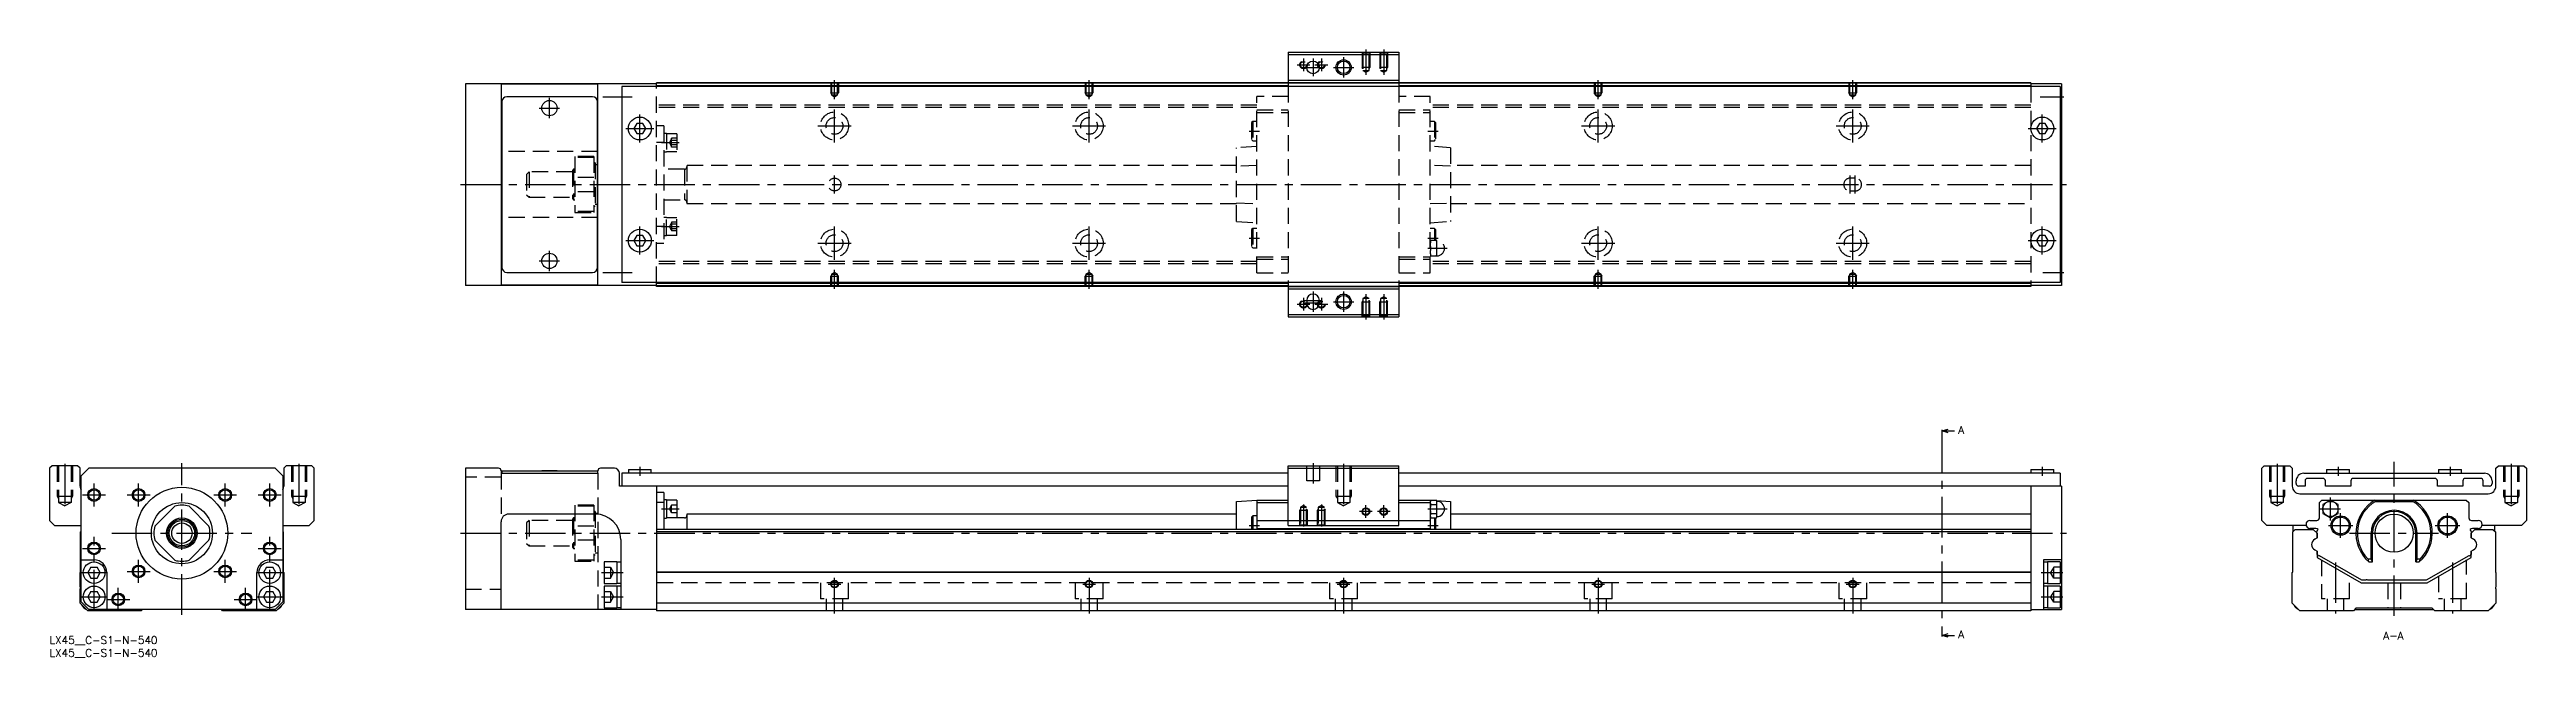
# Model space of a CAD drawing. Extents: x 0 to 973, y -8 to 230.
import ezdxf

# ---------------------------------------------------------------- set-up
doc = ezdxf.new("R2010")
doc.units = 0
doc.header["$LTSCALE"] = 0.5
doc.linetypes.add('CENTER', pattern=[50.8, 31.75, -6.35, 6.35, -6.35])
doc.linetypes.add('DASHED', pattern=[19.05, 12.7, -6.35])
for name, color, linetype in [('MSM_CENTER', 1, 'CENTER'), ('MSM_CONTINUOUS', 7, 'CONTINUOUS'), ('MSM_DASHED', 4, 'DASHED'), ('MSM_NARROW', 5, 'CONTINUOUS'), ('MSM_PART_NUMBER', 7, 'CONTINUOUS')]:
    doc.layers.add(name, color=color, linetype=linetype)
doc.styles.get("Standard").update_dxf_attribs({"font": 'txt.shx', "height": 3, "bigfont": 'bigfont.shx'})

# ---------------------------------------------------------------- blocks, each defined once
blk = doc.blocks.new('*U3')
at = {"layer": 'MSM_PART_NUMBER'}
blk.add_text('LX45__C-S1-N-540', height=3, dxfattribs=at).set_placement((0, -3))
blk = doc.blocks.new('*U4')
at = {"layer": 'MSM_PART_NUMBER'}
blk.add_text('LX45__C-S1-N-540', height=3, dxfattribs=at).set_placement((0, -8))

msp = doc.modelspace()

# ---------------------------------------------------------------- linework, layer by layer
at = {"layer": 'MSM_CENTER'}
for p, q in [((490.15, 224.38), (495.15, 224.38)), ((492.65, 226.88), (492.65, 221.88)), ((496.4, 226.88), (496.4, 219.88)), ((497.15, 224.38), (502.15, 224.38)), ((499.65, 226.88), (499.65, 221.88)), ((508.4, 227.38), (508.4, 219.38)), ((517.15, 230.38), (517.15, 220.47)), ((524.15, 230.38), (524.15, 220.47)), ((308.4, 210.87), (308.4, 218.38)), ((408.4, 210.87), (408.4, 218.38)), ((492.9, 223.38), (499.9, 223.38)), ((504.4, 223.38), (512.4, 223.38)), ((608.4, 210.87), (608.4, 218.38)), ((708.4, 210.87), (708.4, 218.38)), ((192.4, 207.38), (200.4, 207.38)), ((196.4, 203.38), (196.4, 211.38)), ((217.4, 211.88), (228.9, 211.88)), ((231.9, 193.88), (231.9, 204.88)), ((308.4, 193.88), (308.4, 206.88)), ((408.4, 193.88), (408.4, 206.88)), ((608.4, 193.88), (608.4, 206.88)), ((708.4, 193.88), (708.4, 206.88)), ((782.07, 211.88), (791.4, 211.88)), ((782.9, 193.88), (782.9, 204.88)), ((226.4, 199.38), (237.4, 199.38)), ((301.9, 200.38), (314.9, 200.38)), ((401.9, 200.38), (414.9, 200.38)), ((471.25, 198.38), (475.35, 198.38)), ((541.45, 198.38), (545.55, 198.38)), ((601.9, 200.38), (614.9, 200.38)), ((701.9, 200.38), (714.9, 200.38)), ((777.4, 199.38), (788.4, 199.38)), ((240.4, 193.83), (247.4, 193.83)), ((161.4, 177.38), (792.4, 177.38)), ((308.4, 173.88), (308.4, 180.88)), ((707.4, 173.88), (707.4, 180.88)), ((709.4, 173.88), (709.4, 180.88)), ((231.9, 149.88), (231.9, 160.88)), ((240.4, 160.92), (247.4, 160.92)), ((308.4, 147.88), (308.4, 160.88)), ((408.4, 147.88), (408.4, 160.88)), ((471.25, 156.38), (475.35, 156.38)), ((541.45, 156.38), (545.55, 156.38)), ((608.4, 147.88), (608.4, 160.88)), ((708.4, 147.88), (708.4, 160.88)), ((782.9, 149.88), (782.9, 160.88)), ((192.4, 147.38), (200.4, 147.38)), ((196.4, 143.38), (196.4, 151.38)), ((226.4, 155.38), (237.4, 155.38)), ((301.9, 154.38), (314.9, 154.38)), ((401.9, 154.38), (414.9, 154.38)), ((541.45, 152.38), (549.05, 152.38)), ((601.9, 154.38), (614.9, 154.38)), ((701.9, 154.38), (714.9, 154.38)), ((777.4, 155.38), (788.4, 155.38)), ((217.4, 142.88), (228.9, 142.88)), ((308.4, 136.38), (308.4, 143.89)), ((408.4, 136.38), (408.4, 143.89)), ((608.4, 136.38), (608.4, 143.89)), ((708.4, 136.38), (708.4, 143.89)), ((783.07, 142.88), (791.4, 142.88)), ((490.15, 130.38), (495.15, 130.38)), ((492.65, 132.88), (492.65, 127.88)), ((492.9, 131.88), (499.9, 131.88)), ((492.9, 130.88), (499.9, 130.88)), ((496.4, 135.38), (496.4, 127.38)), ((497.15, 130.38), (502.15, 130.38)), ((499.65, 132.88), (499.65, 127.88)), ((504.4, 131.38), (512.4, 131.38)), ((508.4, 135.38), (508.4, 127.38)), ((517.15, 134.29), (517.15, 124.38)), ((524.15, 134.29), (524.15, 124.38)), ((743.44, 80.12), (743.44, 0.88)), ((921.1, 8), (921.1, 68.5)), ((6, 67.76), (6, 50.18)), ((17.5, 51), (17.5, 60)), ((35, 51), (35, 60)), ((52, 8.5), (52, 68)), ((69, 51), (69, 60)), ((86.5, 51), (86.5, 60)), ((98, 67.76), (98, 50.18)), ((196.4, 65.11), (196.4, 65)), ((231.9, 66.5), (231.9, 63)), ((496.4, 68), (496.4, 60)), ((508.4, 67.76), (508.4, 50.18)), ((782.9, 66.5), (782.9, 63)), ((875.1, 67.76), (875.1, 50.18)), ((899.1, 66.5), (899.1, 63)), ((943.1, 66.5), (943.1, 63)), ((967.1, 67.76), (967.1, 50.18)), ((13, 55.5), (22, 55.5)), ((30.5, 55.5), (39.5, 55.5)), ((64.5, 55.5), (73.5, 55.5)), ((82, 55.5), (91, 55.5)), ((240.4, 50), (247.4, 50)), ((492.65, 51.81), (492.65, 43.1)), ((499.65, 51.81), (499.65, 43.1)), ((519.65, 49), (514.65, 49)), ((517.15, 46.5), (517.15, 51.5)), ((526.65, 49), (521.65, 49)), ((524.15, 46.5), (524.15, 51.5)), ((541.45, 50), (549.05, 50)), ((892.1, 50), (900.1, 50)), ((896.1, 45.54), (896.1, 54.46)), ((17.5, 10.25), (17.5, 39)), ((24.5, 40.5), (79.5, 40.5)), ((86.5, 10.25), (86.5, 39)), ((161.4, 40.5), (792.4, 40.5)), ((471.25, 43.5), (475.35, 43.5)), ((541.45, 43.5), (545.55, 43.5)), ((895.3, 43.5), (904.9, 43.5)), ((900.1, 38.7), (900.1, 48.3)), ((903.6, 40.5), (938.6, 40.5)), ((937.3, 43.5), (946.9, 43.5)), ((942.1, 38.7), (942.1, 48.3)), ((13, 34.5), (22, 34.5)), ((35, 21), (35, 30)), ((69, 21), (69, 30)), ((82, 34.5), (91, 34.5)), ((12.25, 25), (22.75, 25)), ((30.5, 25.5), (39.5, 25.5)), ((64.5, 25.5), (73.5, 25.5)), ((81.25, 25), (91.75, 25)), ((216.9, 25), (225.4, 25)), ((305.9, 20.5), (310.9, 20.5)), ((308.4, 9), (308.4, 23)), ((405.9, 20.5), (410.9, 20.5)), ((408.4, 23), (408.4, 9)), ((505.9, 20.5), (510.9, 20.5)), ((508.4, 23), (508.4, 9)), ((605.9, 20.5), (610.9, 20.5)), ((608.4, 23), (608.4, 9)), ((705.9, 20.5), (710.9, 20.5)), ((708.4, 23), (708.4, 9)), ((782.4, 25), (790.9, 25)), ((898.1, 28.97), (898.1, 9)), ((944.1, 28.97), (944.1, 9)), ((12.25, 15.5), (22.75, 15.5)), ((22.5, 14.5), (31.5, 14.5)), ((27, 10), (27, 19)), ((72.5, 14.5), (81.5, 14.5)), ((77, 10), (77, 19)), ((81.25, 15.5), (91.75, 15.5)), ((216.9, 15.5), (225.4, 15.5)), ((782.4, 15.5), (790.9, 15.5))]:
    msp.add_line(p, q, dxfattribs=at)
at = {"layer": 'MSM_CONTINUOUS'}
for p, q in [((486.65, 229.38), (486.65, 215.88)), ((486.65, 229.38), (530.15, 229.38)), ((486.65, 228.38), (530.15, 228.38)), ((530.15, 229.38), (530.15, 215.88)), ((163.4, 216.98), (163.4, 137.78)), ((238.4, 216.98), (163.4, 216.98)), ((177.4, 216.8), (177.4, 137.95)), ((215.4, 216.8), (177.4, 216.8)), ((215.4, 137.95), (215.4, 216.8)), ((224.9, 215.88), (224.9, 138.88)), ((789.9, 215.88), (224.9, 215.88)), ((238.4, 215.88), (238.4, 217.38)), ((778.4, 217.38), (238.4, 217.38)), ((486.65, 217.18), (238.4, 217.18)), ((486.65, 216.18), (238.4, 216.18)), ((486.65, 218.38), (530.15, 218.38)), ((486.65, 217.38), (530.15, 217.38)), ((778.4, 217.18), (530.15, 217.18)), ((778.4, 216.18), (530.15, 216.18)), ((778.4, 217.38), (778.4, 215.88)), ((790.4, 216.98), (778.4, 216.98)), ((789.9, 215.88), (789.9, 138.88)), ((790.4, 216.98), (790.4, 137.78)), ((177.7, 207.48), (177.4, 207.48)), ((177.7, 209.88), (177.7, 144.88)), ((213.3, 211.88), (179.7, 211.88)), ((215.3, 144.88), (215.3, 209.88)), ((177.7, 202.98), (177.4, 202.98)), ((230.74, 201.38), (229.59, 199.38)), ((229.59, 199.38), (230.74, 197.38)), ((233.05, 201.38), (230.74, 201.38)), ((230.74, 197.38), (233.05, 197.38)), ((234.2, 199.38), (233.05, 201.38)), ((233.05, 197.38), (234.2, 199.38)), ((781.74, 201.38), (780.59, 199.38)), ((780.59, 199.38), (781.74, 197.38)), ((784.05, 201.38), (781.74, 201.38)), ((781.74, 197.38), (784.05, 197.38)), ((785.2, 199.38), (784.05, 201.38)), ((784.05, 197.38), (785.2, 199.38)), ((177.7, 190.38), (177.4, 190.38)), ((215.4, 190.38), (215.3, 190.38)), ((215.4, 185.13), (215.3, 185.13)), ((215.3, 169.63), (215.4, 169.63)), ((177.7, 164.38), (177.4, 164.38)), ((215.4, 164.38), (215.3, 164.38)), ((230.74, 157.38), (229.59, 155.38)), ((233.05, 157.38), (230.74, 157.38)), ((234.2, 155.38), (233.05, 157.38)), ((781.74, 157.38), (780.59, 155.38)), ((784.05, 157.38), (781.74, 157.38)), ((785.2, 155.38), (784.05, 157.38)), ((177.7, 151.78), (177.4, 151.78)), ((177.4, 147.28), (177.7, 147.28)), ((215.4, 151.78), (215.3, 151.78)), ((229.59, 155.38), (230.74, 153.38)), ((230.74, 153.38), (233.05, 153.38)), ((233.05, 153.38), (234.2, 155.38)), ((780.59, 155.38), (781.74, 153.38)), ((781.74, 153.38), (784.05, 153.38)), ((784.05, 153.38), (785.2, 155.38)), ((238.4, 137.78), (163.4, 137.78)), ((177.4, 137.95), (215.4, 137.95)), ((179.7, 142.88), (213.3, 142.88)), ((789.9, 138.88), (224.9, 138.88)), ((238.4, 137.38), (238.4, 138.88)), ((486.65, 138.58), (238.4, 138.58)), ((486.65, 137.58), (238.4, 137.58)), ((778.4, 137.38), (238.4, 137.38)), ((486.65, 138.88), (486.65, 125.38)), ((486.65, 137.38), (530.15, 137.38)), ((486.65, 136.38), (530.15, 136.38)), ((530.15, 138.88), (530.15, 125.38)), ((778.4, 138.58), (530.15, 138.58)), ((778.4, 137.58), (530.15, 137.58)), ((778.4, 138.88), (778.4, 137.38)), ((790.4, 137.78), (778.4, 137.78)), ((493.9, 131.88), (493.9, 130.88)), ((498.9, 130.88), (498.9, 131.88)), ((486.65, 126.38), (530.15, 126.38)), ((486.65, 125.38), (530.15, 125.38)), ((743.44, 80.62), (745.94, 81.29)), ((743.44, 81.12), (743.44, 80.12)), ((743.44, 80.62), (748.44, 80.62)), ((745.94, 79.95), (743.44, 80.62)), ((1, 67), (0, 66)), ((0, 66), (0, 45.5)), ((11, 67), (1, 67)), ((12, 66), (11, 67)), ((12, 59), (12, 66)), ((15.4, 66), (12.4, 63)), ((12.4, 13.5), (12.4, 63)), ((88.6, 66), (15.4, 66)), ((91.6, 63), (88.6, 66)), ((91.6, 63), (91.6, 13.5)), ((93, 67), (92, 66)), ((92, 66), (92, 59)), ((103, 67), (93, 67)), ((104, 66), (103, 67)), ((104, 45.5), (104, 66)), ((163.4, 66), (163.4, 10.5)), ((176.4, 66), (163.4, 66)), ((177.4, 65), (177.4, 64)), ((177.4, 64), (215.4, 64)), ((177.7, 65), (215.3, 65)), ((177.7, 65), (177.7, 64)), ((193.4, 65.1), (199.4, 65.1)), ((193.4, 65.1), (193.4, 65)), ((199.4, 65), (199.4, 65.1)), ((215.3, 65), (215.3, 64)), ((215.4, 64), (215.4, 65)), ((221.9, 66), (216.4, 66)), ((223.9, 59), (223.9, 64)), ((486.65, 59), (223.9, 59)), ((224.9, 64), (224.9, 59)), ((486.65, 64), (224.9, 64)), ((227.4, 65.5), (227.4, 64)), ((227.4, 65.5), (236.4, 65.5)), ((236.4, 64), (236.4, 65.5)), ((238.4, 59), (238.4, 10)), ((486.65, 67), (530.15, 67)), ((486.65, 43.5), (486.65, 67)), ((486.65, 66), (530.15, 66)), ((530.15, 43.5), (530.15, 67)), ((789.9, 64), (530.15, 64)), ((790.4, 59), (530.15, 59)), ((778.4, 65.5), (778.4, 64)), ((778.4, 65.5), (787.4, 65.5)), ((778.4, 59), (778.4, 10)), ((787.4, 64), (787.4, 65.5)), ((789.9, 64), (789.9, 59)), ((790.4, 59), (790.4, 10.5)), ((869.1, 66), (870.1, 67)), ((869.1, 45.5), (869.1, 66)), ((870.1, 67), (880.1, 67)), ((880.1, 67), (881.1, 66)), ((881.1, 66), (881.1, 59)), ((882.6, 60), (882.6, 61)), ((886.1, 59), (883.6, 59)), ((885.6, 64), (956.6, 64)), ((886.1, 61), (886.1, 59)), ((893.1, 62), (887.1, 62)), ((894.1, 59), (894.1, 61)), ((904.1, 59), (894.1, 59)), ((894.6, 65.5), (903.6, 65.5)), ((894.6, 65.5), (894.6, 64)), ((903.6, 64), (903.6, 65.5)), ((904.1, 61), (904.1, 59)), ((937.1, 62), (905.1, 62)), ((938.1, 59), (938.1, 61)), ((948.1, 59), (938.1, 59)), ((938.6, 65.5), (947.6, 65.5)), ((938.6, 65.5), (938.6, 64)), ((947.6, 64), (947.6, 65.5)), ((948.1, 61), (948.1, 59)), ((955.1, 62), (949.1, 62)), ((956.1, 59), (956.1, 61)), ((958.6, 59), (956.1, 59)), ((959.6, 61), (959.6, 60)), ((961.1, 66), (962.1, 67)), ((961.1, 59), (961.1, 66)), ((962.1, 67), (972.1, 67)), ((972.1, 67), (973.1, 66)), ((973.1, 66), (973.1, 45.5)), ((41.36, 43.3), (49.2, 51.14)), ((54.8, 51.14), (62.64, 43.3)), ((241.4, 56.5), (238.4, 56.5)), ((241.4, 52.5), (238.4, 52.5)), ((241.4, 56.5), (241.4, 42)), ((242.4, 53.65), (241.4, 53.65)), ((242.4, 53.65), (242.4, 46.35)), ((246.4, 53.5), (242.4, 53.5)), ((246.4, 53.5), (246.4, 46.5)), ((466.35, 53), (474.35, 53.5)), ((466.35, 42), (466.35, 53)), ((474.35, 53.5), (486.65, 53.5)), ((474.35, 53.5), (474.35, 42)), ((474.35, 52.5), (486.65, 52.5)), ((530.15, 53.5), (542.45, 53.5)), ((530.15, 52.5), (542.45, 52.5)), ((542.45, 53.5), (543.02, 53.46)), ((542.45, 53.5), (542.45, 42)), ((542.57, 53.46), (542.45, 53)), ((542.45, 52.41), (542.45, 52.6)), ((542.57, 53.46), (544.92, 53.46)), ((542.57, 51.73), (544.92, 51.73)), ((545.05, 53), (544.92, 53.46)), ((544.95, 53.34), (550.45, 53)), ((545.05, 47), (545.05, 53)), ((550.45, 53), (550.45, 42)), ((884.1, 56), (958.1, 56)), ((891.75, 52.5), (892.75, 53.5)), ((891.75, 46.5), (891.75, 52.5)), ((892.75, 53.5), (949.45, 53.5)), ((896.1, 53.46), (893.1, 51.73)), ((893.1, 51.73), (893.1, 48.27)), ((899.1, 51.73), (896.1, 53.46)), ((899.1, 48.27), (899.1, 51.73)), ((913.62, 53.5), (913.87, 53)), ((913.87, 53), (928.33, 53)), ((928.33, 53), (928.59, 53.5)), ((949.45, 53.5), (950.45, 52.5)), ((950.45, 52.5), (950.45, 46.5)), ((0, 45.5), (2, 43.5)), ((2, 43.5), (12.4, 43.5)), ((12.2, 41), (12.4, 41.2)), ((12.2, 25.2), (12.2, 41)), ((91.6, 43.5), (102, 43.5)), ((91.6, 41.2), (91.8, 41)), ((91.8, 41), (91.8, 25.2)), ((102, 43.5), (104, 45.5)), ((177.4, 10.5), (177.4, 45)), ((214.4, 48), (180.4, 48)), ((778.4, 42), (238.4, 42)), ((778.4, 41), (238.4, 41)), ((241.4, 46.35), (242.4, 46.35)), ((249.4, 46.5), (242.4, 46.5)), ((250.4, 48), (250.4, 42)), ((466.35, 48), (250.4, 48)), ((472.75, 47.3), (472.25, 46.8)), ((472.25, 46.8), (472.25, 42)), ((474.35, 47.3), (472.75, 47.3)), ((472.75, 47.3), (472.75, 42)), ((474.35, 45.5), (542.45, 45.5)), ((474.35, 42.4), (542.45, 42.4)), ((486.65, 43.5), (530.15, 43.5)), ((542.45, 47), (542.57, 46.54)), ((542.57, 48.27), (544.92, 48.27)), ((542.57, 46.54), (544.92, 46.54)), ((544.05, 46.54), (544.05, 42)), ((544.55, 46.54), (544.55, 42)), ((544.92, 46.54), (545.05, 47)), ((778.4, 48), (550.45, 48)), ((871.1, 43.5), (869.1, 45.5)), ((886.57, 43.5), (871.1, 43.5)), ((881.3, 41), (882.3, 42)), ((881.3, 25.2), (881.3, 41)), ((881.5, 41.2), (881.5, 43.5)), ((882.3, 42), (889.35, 42)), ((888.05, 45.5), (890.75, 45.5)), ((890.35, 42.4), (888.05, 42.4)), ((889.35, 42), (890.85, 40.5)), ((890.8, 40.55), (890.8, 41.2)), ((890.85, 40.5), (890.85, 38.61)), ((893.1, 48.27), (896.1, 46.54)), ((896.1, 46.54), (899.1, 48.27)), ((912.1, 30.44), (912.1, 40.5)), ((912.6, 29.22), (912.6, 40.5)), ((929.6, 29.22), (929.6, 40.5)), ((930.1, 30.44), (930.1, 40.5)), ((951.35, 40.5), (952.85, 42)), ((951.4, 40.55), (951.35, 40.5)), ((951.35, 40.5), (951.35, 38.61)), ((951.35, 38.61), (951.35, 40.5)), ((951.4, 41.2), (951.4, 40.55)), ((951.45, 45.5), (954.15, 45.5)), ((954.15, 42.4), (951.85, 42.4)), ((952.85, 42), (959.9, 42)), ((971.1, 43.5), (955.64, 43.5)), ((959.9, 42), (960.9, 41)), ((960.7, 41.2), (960.7, 43.5)), ((960.9, 41), (960.9, 25.2)), ((973.1, 45.5), (971.1, 43.5)), ((12.4, 30), (17.5, 30)), ((49.2, 29.86), (41.36, 37.7)), ((62.64, 37.7), (54.8, 29.86)), ((86.5, 30), (91.6, 30)), ((222.9, 29.25), (217.9, 29.25)), ((217.9, 29.25), (217.9, 20.75)), ((222.9, 29.25), (222.9, 20.75)), ((224.4, 38), (224.4, 10.5)), ((783.4, 30), (783.4, 10.5)), ((790.4, 30), (783.4, 30)), ((789.9, 29.25), (784.9, 29.25)), ((784.9, 29.25), (784.9, 20.75)), ((789.9, 29.25), (789.9, 20.75)), ((890.85, 38.61), (889.96, 38.1)), ((889.96, 33.9), (890.85, 33.39)), ((890.85, 33.39), (890.85, 31)), ((890.85, 31), (908.17, 21)), ((891.8, 31.61), (891.6, 31.61)), ((908.44, 22), (891.8, 31.61)), ((910.74, 30.44), (912.1, 30.44)), ((911.22, 29.22), (912.6, 29.22)), ((912.6, 29.22), (912.1, 30.44)), ((930.1, 30.44), (929.6, 29.22)), ((929.6, 29.22), (930.99, 29.22)), ((930.1, 30.44), (931.46, 30.44)), ((950.4, 31.61), (933.76, 22)), ((934.03, 21), (951.35, 31)), ((950.6, 31.61), (950.4, 31.61)), ((952.25, 38.1), (951.35, 38.61)), ((951.35, 33.39), (952.25, 33.9)), ((951.35, 33.39), (951.35, 32.13)), ((951.35, 31), (951.35, 33.39)), ((12, 25), (12.2, 25.2)), ((12, 19.4), (12, 25)), ((16.27, 27.12), (15.05, 25)), ((15.05, 25), (16.27, 22.87)), ((16.27, 27.12), (18.73, 27.12)), ((16.27, 22.87), (18.73, 22.87)), ((19.95, 25), (18.73, 27.12)), ((18.73, 22.87), (19.95, 25)), ((22.5, 25), (22.5, 10.5)), ((81.5, 10.5), (81.5, 25)), ((85.27, 27.12), (84.05, 25)), ((84.05, 25), (85.27, 22.87)), ((85.27, 27.12), (87.73, 27.12)), ((85.27, 22.87), (87.73, 22.87)), ((88.95, 25), (87.73, 27.12)), ((87.73, 22.87), (88.95, 25)), ((91.8, 25.2), (92, 25)), ((92, 25), (92, 13)), ((217.9, 20.75), (222.9, 20.75)), ((222.9, 19.75), (217.9, 19.75)), ((217.9, 19.75), (217.9, 11.25)), ((224.4, 29.15), (222.9, 29.15)), ((222.9, 20.85), (224.4, 20.85)), ((222.9, 19.75), (222.9, 11.25)), ((224.4, 19.65), (222.9, 19.65)), ((778.4, 25.2), (238.4, 25.2)), ((778.4, 25), (238.4, 25)), ((784.9, 29.15), (783.4, 29.15)), ((783.4, 20.85), (784.9, 20.85)), ((784.9, 19.65), (783.4, 19.65)), ((784.9, 20.75), (789.9, 20.75)), ((789.9, 19.75), (784.9, 19.75)), ((784.9, 19.75), (784.9, 11.25)), ((789.9, 19.75), (789.9, 11.25)), ((881.1, 25), (881.3, 25.2)), ((881.1, 13), (881.1, 25)), ((908.17, 21), (934.03, 21)), ((909.95, 22), (908.44, 22)), ((933.76, 22), (910.75, 22)), ((960.9, 25.2), (961.1, 25)), ((961.1, 25), (961.1, 19.4)), ((12, 13), (12, 18.6)), ((15, 10), (12, 13)), ((15.4, 10.5), (12.4, 13.5)), ((36, 10), (15, 10)), ((16.27, 17.62), (15.05, 15.5)), ((15.05, 15.5), (16.27, 13.37)), ((88.6, 10.5), (15.4, 10.5)), ((16.27, 17.62), (18.73, 17.62)), ((16.27, 13.37), (18.73, 13.37)), ((19.95, 15.5), (18.73, 17.62)), ((18.73, 13.37), (19.95, 15.5)), ((36.5, 10.5), (36, 10)), ((68, 10), (67.5, 10.5)), ((89, 10), (68, 10)), ((85.27, 17.62), (84.05, 15.5)), ((84.05, 15.5), (85.27, 13.37)), ((85.27, 17.62), (87.73, 17.62)), ((85.27, 13.37), (87.73, 13.37)), ((88.95, 15.5), (87.73, 17.62)), ((87.73, 13.37), (88.95, 15.5)), ((91.6, 13.5), (88.6, 10.5)), ((92, 13), (89, 10)), ((238.4, 10.5), (163.4, 10.5)), ((217.9, 11.25), (222.9, 11.25)), ((222.9, 11.35), (224.4, 11.35)), ((778.4, 13), (238.4, 13)), ((778.4, 10), (238.4, 10)), ((778.4, 10.5), (790.4, 10.5)), ((783.4, 11.35), (784.9, 11.35)), ((784.9, 11.25), (789.9, 11.25)), ((884.1, 10), (881.1, 13)), ((905.1, 10), (884.1, 10)), ((906.1, 11), (905.1, 10)), ((905.6, 10.5), (936.6, 10.5)), ((936.1, 11), (906.1, 11)), ((937.1, 10), (936.1, 11)), ((958.1, 10), (937.1, 10)), ((961.1, 13), (958.1, 10)), ((961.1, 18.6), (961.1, 13)), ((743.44, 0.38), (745.94, 1.05)), ((743.44, 0.88), (743.44, -0.12)), ((743.44, 0.38), (748.44, 0.38)), ((745.94, -0.29), (743.44, 0.38))]:
    msp.add_line(p, q, dxfattribs=at)
for centre, radius in [((496.4, 223.38), 2.5), ((508.4, 223.38), 2.46), ((196.4, 207.38), 3), ((231.9, 199.38), 4.5), ((782.9, 199.38), 4.5), ((231.9, 155.38), 4.5), ((782.9, 155.38), 4.5), ((196.4, 147.38), 3), ((508.4, 131.38), 2.46), ((52, 40.5), 18), ((17.5, 55.5), 2.07), ((35, 55.5), 2.07), ((52, 40.5), 12), ((69, 55.5), 2.07), ((86.5, 55.5), 2.07), ((517.15, 49), 1.23), ((524.15, 49), 1.23), ((896.1, 50), 3), ((52, 40.5), 6), ((52, 40.5), 5.5), ((52, 40.5), 5), ((52, 40.5), 4), ((900.1, 43.5), 3.8), ((900.1, 43.5), 3.3), ((921.1, 40.5), 7.5), ((942.1, 43.5), 3.8), ((942.1, 43.5), 3.3), ((17.5, 25), 4.25), ((17.5, 34.5), 2.07), ((86.5, 25), 4.25), ((86.5, 34.5), 2.07), ((17.5, 15.5), 4.25), ((35, 25.5), 2.07), ((69, 25.5), 2.07), ((86.5, 15.5), 4.25), ((308.4, 20.5), 1.23), ((408.4, 20.5), 1.23), ((508.4, 20.5), 1.23), ((608.4, 20.5), 1.23), ((708.4, 20.5), 1.23), ((27, 14.5), 2.07), ((77, 14.5), 2.07)]:
    msp.add_circle(centre, radius, dxfattribs=at)
for centre, radius, start, end in [((179.7, 209.88), 2, 90, 180), ((213.3, 209.88), 2, 0, 90), ((179.7, 144.88), 2, 180, 270), ((213.3, 144.88), 2, 270, 0), ((496.4, 131.88), 2.5, 0, 180), ((496.4, 130.88), 2.5, 180, 0), ((15, 59), 3, 180, 209.92525), ((89, 59), 3, 330.07238, 0), ((176.4, 65), 1, 0, 90), ((216.4, 65), 1, 90.31382, 180), ((221.87, 63.97), 2.03, 0.84425, 89.15575), ((884.1, 59), 3, 180, 270), ((885.6, 61), 3, 90, 180), ((883.6, 60), 1, 180, 270), ((887.1, 61), 1, 90, 180), ((893.1, 61), 1, 0, 90), ((905.1, 61), 1, 90, 180), ((937.1, 61), 1, 0, 90), ((949.1, 61), 1, 90, 180), ((955.1, 61), 1, 0, 90), ((956.6, 61), 3, 0, 90), ((958.1, 59), 3, 270, 0), ((958.6, 60), 1, 270, 0), ((52, 40.5), 11, 75.27264, 104.72736), ((545.75, 52.57), 3.31, 164.22771, 179.4294), ((545.75, 52.63), 3.31, 180.57378, 195.76911), ((555.33, 49.95), 12.89, 172.03062, 179.75617), ((555.9, 50.1), 13.46, 180.40698, 187.80623), ((541.74, 52.56), 3.31, 0.57378, 15.76911), ((541.74, 52.63), 3.31, 344.22771, 359.4294), ((532.06, 49.94), 12.98, 0.27192, 7.94129), ((531.59, 50.1), 13.46, 352.19377, 359.59302), ((545.05, 50), 3, 270, 90), ((921.1, 40.5), 15, 119.92643, 228.76392), ((921.1, 40.5), 14.44, 120.05097, 224.15139), ((921.1, 40.5), 9, 0, 180), ((921.1, 40.5), 8.5, 0, 180), ((921.1, 40.5), 14.44, 315.84861, 59.94903), ((921.1, 40.5), 15, 311.23608, 60.07357), ((52, 40.5), 11, 165.27264, 194.72736), ((52, 40.5), 11, 345.27264, 14.72736), ((180.4, 45), 3, 90, 180), ((214.4, 38), 10, 0, 90), ((249.4, 47.5), 1, 270, 0), ((545.75, 47.37), 3.31, 164.22771, 179.4294), ((545.75, 47.44), 3.31, 180.57378, 195.76911), ((541.74, 47.37), 3.31, 0.57378, 15.76911), ((541.74, 47.43), 3.31, 344.22771, 359.4294), ((888.05, 43.95), 1.55, 90, 270), ((890.35, 41.4), 1, 30.09191, 90), ((890.75, 46.5), 1, 270, 0), ((891.6, 41.2), 0.8, 118.74892, 180), ((951.45, 46.5), 1, 180, 270), ((951.85, 41.4), 1, 90, 149.90809), ((950.6, 41.2), 0.8, 0, 61.25108), ((954.15, 43.95), 1.55, 270, 90), ((17.5, 25), 5, 0, 90), ((52, 40.5), 11, 255.27264, 284.72736), ((86.5, 25), 5, 90, 180), ((891.26, 35.85), 2.6, 120.00003, 176.58933), ((891.26, 36.15), 2.6, 183.41067, 239.99996), ((891.6, 32.41), 0.8, 200.36413, 270), ((923.33, 34.62), 13.26, 198.36858, 204.03004), ((918.81, 34.65), 13.33, 335.98509, 341.61629), ((950.6, 32.41), 0.8, 270, 339.62763), ((950.95, 35.85), 2.6, 3.41067, 59.99996), ((950.95, 36.15), 2.6, 300.00004, 356.58933), ((910.35, 21.7), 0.5, 36.8699, 143.1301), ((11.7, 19), 0.5, 306.8699, 53.1301), ((15.4, 13.5), 3, 201.81505, 248.18495), ((88.6, 13.5), 3, 291.81368, 338.18632), ((884.5, 13.5), 3, 201.81368, 248.18632), ((957.7, 13.5), 3, 291.81505, 338.18495), ((961.4, 19), 0.5, 126.8699, 233.1301)]:
    msp.add_arc(centre, radius, start, end, dxfattribs=at)
at = {"layer": 'MSM_DASHED'}
for p, q in [((515.65, 229.38), (515.92, 229.1)), ((515.65, 229.38), (515.65, 223.38)), ((515.92, 229.1), (515.92, 222.18)), ((515.92, 229.1), (518.38, 229.1)), ((518.38, 229.1), (518.65, 229.38)), ((518.38, 222.18), (518.38, 229.1)), ((518.65, 229.38), (518.65, 223.38)), ((522.65, 229.38), (522.92, 229.1)), ((522.65, 229.38), (522.65, 223.38)), ((522.92, 229.1), (522.92, 222.18)), ((522.92, 229.1), (525.38, 229.1)), ((525.38, 229.1), (525.65, 229.38)), ((525.38, 222.18), (525.38, 229.1)), ((525.65, 229.38), (525.65, 223.38)), ((177.4, 216.8), (177.4, 216.98)), ((238.4, 138.88), (238.4, 215.88)), ((306.9, 217.38), (306.9, 213.38)), ((307.17, 217.38), (307.17, 212.58)), ((309.63, 212.58), (309.63, 217.38)), ((309.9, 217.38), (309.9, 213.38)), ((406.9, 217.38), (406.9, 213.38)), ((407.17, 217.38), (407.17, 212.58)), ((409.63, 212.58), (409.63, 217.38)), ((409.9, 217.38), (409.9, 213.38)), ((530.15, 217.38), (486.65, 217.38)), ((486.65, 215.88), (486.65, 138.88)), ((518.65, 223.38), (515.65, 223.38)), ((515.92, 222.91), (515.65, 223.38)), ((515.92, 222.18), (517.15, 221.47)), ((515.92, 222.18), (518.38, 222.18)), ((517.15, 221.47), (518.38, 222.18)), ((518.38, 222.91), (518.65, 223.38)), ((525.65, 223.38), (522.65, 223.38)), ((522.92, 222.91), (522.65, 223.38)), ((522.92, 222.18), (524.15, 221.47)), ((522.92, 222.18), (525.38, 222.18)), ((524.15, 221.47), (525.38, 222.18)), ((525.38, 222.91), (525.65, 223.38)), ((530.15, 215.88), (530.15, 138.88)), ((606.9, 217.38), (606.9, 213.38)), ((607.17, 217.38), (607.17, 212.58)), ((609.63, 212.58), (609.63, 217.38)), ((609.9, 217.38), (609.9, 213.38)), ((706.9, 217.38), (706.9, 213.38)), ((707.17, 217.38), (707.17, 212.58)), ((709.63, 212.58), (709.63, 217.38)), ((709.9, 217.38), (709.9, 213.38)), ((778.4, 215.88), (778.4, 138.88)), ((474.35, 208.52), (238.4, 208.52)), ((474.35, 207.63), (238.4, 207.63)), ((306.9, 213.38), (309.9, 213.38)), ((307.17, 212.91), (306.9, 213.38)), ((307.17, 212.58), (308.4, 211.87)), ((307.17, 212.58), (309.63, 212.58)), ((308.4, 211.87), (309.63, 212.58)), ((309.63, 212.91), (309.9, 213.38)), ((406.9, 213.38), (409.9, 213.38)), ((407.17, 212.91), (406.9, 213.38)), ((407.17, 212.58), (409.63, 212.58)), ((407.17, 212.58), (408.4, 211.87)), ((408.4, 211.87), (409.63, 212.58)), ((409.63, 212.91), (409.9, 213.38)), ((486.65, 211.98), (474.35, 211.98)), ((474.35, 142.78), (474.35, 211.98)), ((474.35, 206.73), (486.65, 206.73)), ((474.35, 205.73), (486.65, 205.73)), ((542.45, 211.98), (530.15, 211.98)), ((530.15, 206.73), (542.45, 206.73)), ((530.15, 205.73), (542.45, 205.73)), ((542.45, 142.78), (542.45, 211.98)), ((778.4, 208.52), (542.45, 208.52)), ((778.4, 207.63), (542.45, 207.63)), ((606.9, 213.38), (609.9, 213.38)), ((607.17, 212.91), (606.9, 213.38)), ((607.17, 212.58), (609.63, 212.58)), ((607.17, 212.58), (608.4, 211.87)), ((608.4, 211.87), (609.63, 212.58)), ((609.63, 212.91), (609.9, 213.38)), ((706.9, 213.38), (709.9, 213.38)), ((707.17, 212.91), (706.9, 213.38)), ((707.17, 212.58), (709.63, 212.58)), ((707.17, 212.58), (708.4, 211.87)), ((708.4, 211.87), (709.63, 212.58)), ((709.63, 212.91), (709.9, 213.38)), ((241.4, 200.38), (238.4, 200.38)), ((241.4, 200.38), (241.4, 154.38)), ((242.4, 197.48), (241.4, 197.48)), ((242.4, 197.48), (242.4, 190.18)), ((246.4, 197.33), (242.4, 197.33)), ((244.4, 195.33), (243.53, 193.83)), ((244.4, 192.1), (244.4, 195.56)), ((246.4, 195.56), (244.4, 195.56)), ((246.4, 194.7), (244.4, 194.7)), ((246.4, 197.33), (246.4, 190.33)), ((472.75, 202.18), (472.25, 201.68)), ((472.25, 201.68), (472.25, 195.08)), ((472.25, 195.08), (472.75, 194.58)), ((472.75, 202.18), (472.75, 194.58)), ((474.35, 202.18), (472.75, 202.18)), ((544.05, 202.18), (542.45, 202.18)), ((544.05, 202.18), (544.05, 194.58)), ((544.55, 201.68), (544.05, 202.18)), ((544.05, 194.58), (544.55, 195.08)), ((544.55, 201.68), (544.55, 195.08)), ((215.3, 190.38), (177.7, 190.38)), ((206.4, 188.38), (206.4, 166.38)), ((213.9, 188.38), (206.4, 188.38)), ((213.9, 188.01), (206.4, 188.01)), ((213.9, 188.38), (213.9, 166.38)), ((214.4, 185.88), (213.9, 185.88)), ((214.4, 185.88), (214.4, 168.88)), ((215.3, 185.13), (214.4, 185.13)), ((241.4, 193.9), (238.4, 193.9)), ((241.4, 190.18), (242.4, 190.18)), ((242.4, 190.33), (246.4, 190.33)), ((244.4, 192.33), (243.53, 193.83)), ((246.4, 192.96), (244.4, 192.96)), ((246.4, 192.1), (244.4, 192.1)), ((474.35, 192.38), (466.35, 191.82)), ((466.35, 162.93), (466.35, 191.82)), ((472.75, 194.58), (474.35, 194.58)), ((542.45, 194.58), (544.05, 194.58)), ((550.45, 191.82), (542.45, 192.38)), ((550.45, 191.82), (550.45, 162.93)), ((188.4, 182.38), (187.4, 181.38)), ((187.4, 181.38), (187.4, 173.38)), ((188.4, 182.38), (188.4, 172.38)), ((205.4, 182.38), (188.4, 182.38)), ((205.9, 183.38), (205.4, 182.88)), ((205.4, 182.88), (205.4, 171.88)), ((205.9, 183.38), (205.9, 171.38)), ((206.4, 183.38), (205.9, 183.38)), ((213.9, 180.17), (206.4, 180.17)), ((249.4, 183.38), (241.4, 183.38)), ((249.4, 183.38), (249.4, 171.38)), ((250.4, 184.88), (250.4, 169.88)), ((466.35, 184.88), (250.4, 184.88)), ((474.35, 184.86), (466.35, 184.61)), ((550.45, 184.61), (542.45, 184.86)), ((778.4, 184.88), (550.45, 184.88)), ((709.4, 179.88), (707.4, 179.88)), ((187.4, 173.38), (188.4, 172.38)), ((188.4, 172.38), (205.4, 172.38)), ((205.4, 171.88), (205.9, 171.38)), ((205.9, 171.38), (206.4, 171.38)), ((213.9, 174.58), (206.4, 174.58)), ((213.9, 166.74), (206.4, 166.74)), ((206.4, 166.38), (213.9, 166.38)), ((213.9, 168.88), (214.4, 168.88)), ((214.4, 169.63), (215.3, 169.63)), ((241.4, 171.38), (249.4, 171.38)), ((250.4, 169.88), (466.35, 169.88)), ((466.35, 170.14), (474.35, 169.89)), ((542.45, 169.89), (550.45, 170.14)), ((550.45, 169.88), (778.4, 169.88)), ((707.4, 174.88), (709.4, 174.88)), ((215.3, 164.38), (177.7, 164.38)), ((241.4, 160.85), (238.4, 160.85)), ((241.4, 164.57), (242.4, 164.57)), ((242.4, 157.27), (241.4, 157.27)), ((242.4, 157.27), (242.4, 164.57)), ((242.4, 164.42), (246.4, 164.42)), ((246.4, 157.42), (242.4, 157.42)), ((244.4, 162.42), (243.53, 160.92)), ((244.4, 159.42), (243.53, 160.92)), ((244.4, 162.65), (244.4, 159.19)), ((246.4, 162.65), (244.4, 162.65)), ((246.4, 161.79), (244.4, 161.79)), ((246.4, 160.05), (244.4, 160.05)), ((246.4, 159.19), (244.4, 159.19)), ((246.4, 157.42), (246.4, 164.42)), ((466.35, 162.93), (474.35, 162.38)), ((472.75, 160.18), (472.25, 159.68)), ((472.25, 159.68), (472.25, 153.08)), ((472.75, 160.18), (472.75, 152.58)), ((474.35, 160.18), (472.75, 160.18)), ((542.45, 162.38), (550.45, 162.93)), ((544.05, 160.18), (542.45, 160.18)), ((544.55, 159.68), (544.05, 160.18)), ((544.05, 160.18), (544.05, 155.38)), ((544.55, 159.68), (544.55, 155.38)), ((238.4, 154.38), (241.4, 154.38)), ((474.35, 147.13), (238.4, 147.13)), ((474.35, 146.23), (238.4, 146.23)), ((472.25, 153.08), (472.75, 152.58)), ((472.75, 152.58), (474.35, 152.58)), ((474.35, 149.03), (486.65, 149.03)), ((474.35, 148.03), (486.65, 148.03)), ((530.15, 149.03), (542.45, 149.03)), ((530.15, 148.03), (542.45, 148.03)), ((545.05, 155.38), (542.45, 155.38)), ((542.45, 149.38), (545.05, 149.38)), ((778.4, 147.13), (542.45, 147.13)), ((778.4, 146.23), (542.45, 146.23)), ((542.57, 152.38), (544.92, 152.38)), ((545.05, 149.38), (545.05, 155.38)), ((177.4, 137.95), (177.4, 137.78)), ((307.17, 141.84), (306.9, 141.38)), ((306.9, 137.38), (306.9, 141.38)), ((306.9, 141.38), (309.9, 141.38)), ((308.4, 142.89), (307.17, 142.18)), ((307.17, 142.18), (307.17, 137.38)), ((307.17, 142.18), (309.63, 142.18)), ((309.63, 142.18), (308.4, 142.89)), ((309.63, 137.38), (309.63, 142.18)), ((309.63, 141.84), (309.9, 141.38)), ((309.9, 137.38), (309.9, 141.38)), ((407.17, 141.84), (406.9, 141.38)), ((406.9, 141.38), (409.9, 141.38)), ((406.9, 137.38), (406.9, 141.38)), ((408.4, 142.89), (407.17, 142.18)), ((407.17, 142.18), (409.63, 142.18)), ((407.17, 142.18), (407.17, 137.38)), ((409.63, 142.18), (408.4, 142.89)), ((409.63, 137.38), (409.63, 142.18)), ((409.63, 141.84), (409.9, 141.38)), ((409.9, 137.38), (409.9, 141.38)), ((474.35, 142.78), (486.65, 142.78)), ((530.15, 137.38), (486.65, 137.38)), ((530.15, 142.78), (542.45, 142.78)), ((607.17, 141.84), (606.9, 141.38)), ((606.9, 141.38), (609.9, 141.38)), ((606.9, 137.38), (606.9, 141.38)), ((608.4, 142.89), (607.17, 142.18)), ((607.17, 142.18), (609.63, 142.18)), ((607.17, 142.18), (607.17, 137.38)), ((609.63, 142.18), (608.4, 142.89)), ((609.63, 137.38), (609.63, 142.18)), ((609.63, 141.84), (609.9, 141.38)), ((609.9, 137.38), (609.9, 141.38)), ((707.17, 141.84), (706.9, 141.38)), ((706.9, 141.38), (709.9, 141.38)), ((706.9, 137.38), (706.9, 141.38)), ((708.4, 142.89), (707.17, 142.18)), ((707.17, 142.18), (709.63, 142.18)), ((707.17, 142.18), (707.17, 137.38)), ((709.63, 142.18), (708.4, 142.89)), ((709.63, 137.38), (709.63, 142.18)), ((709.63, 141.84), (709.9, 141.38)), ((709.9, 137.38), (709.9, 141.38)), ((515.92, 131.84), (515.65, 131.38)), ((515.65, 125.38), (515.65, 131.38)), ((515.65, 131.38), (518.65, 131.38)), ((517.15, 133.29), (515.92, 132.58)), ((515.92, 132.58), (515.92, 125.65)), ((518.38, 132.58), (515.92, 132.58)), ((518.38, 132.58), (517.15, 133.29)), ((518.38, 125.65), (518.38, 132.58)), ((518.38, 131.84), (518.65, 131.38)), ((518.65, 125.38), (518.65, 131.38)), ((522.92, 131.84), (522.65, 131.38)), ((522.65, 125.38), (522.65, 131.38)), ((522.65, 131.38), (525.65, 131.38)), ((524.15, 133.29), (522.92, 132.58)), ((522.92, 132.58), (522.92, 125.65)), ((525.38, 132.58), (522.92, 132.58)), ((525.38, 132.58), (524.15, 133.29)), ((525.38, 125.65), (525.38, 132.58)), ((525.38, 131.84), (525.65, 131.38)), ((525.65, 125.38), (525.65, 131.38)), ((515.92, 125.65), (515.65, 125.38)), ((518.38, 125.65), (515.92, 125.65)), ((518.65, 125.38), (518.38, 125.65)), ((522.92, 125.65), (522.65, 125.38)), ((525.38, 125.65), (522.92, 125.65)), ((525.65, 125.38), (525.38, 125.65)), ((3, 67), (3, 55)), ((3.54, 67), (3.54, 52.6)), ((8.46, 67), (8.46, 52.6)), ((9, 67), (9, 55)), ((95, 67), (95, 55)), ((95.54, 67), (95.54, 52.6)), ((100.46, 67), (100.46, 52.6)), ((101, 67), (101, 55)), ((177.4, 62.5), (163.4, 62.5)), ((177.4, 64), (177.4, 45)), ((215.4, 64), (215.4, 10.5)), ((493.9, 61), (493.9, 67)), ((498.9, 61), (493.9, 61)), ((498.9, 67), (498.9, 61)), ((505.4, 67), (505.4, 55)), ((505.94, 67), (505.94, 52.6)), ((510.85, 67), (510.85, 52.6)), ((511.4, 67), (511.4, 55)), ((872.1, 67), (872.1, 55)), ((872.64, 67), (872.64, 52.6)), ((877.56, 67), (877.56, 52.6)), ((878.1, 67), (878.1, 55)), ((899.1, 65.5), (899.1, 63)), ((943.1, 65.5), (943.1, 63)), ((964.1, 67), (964.1, 55)), ((964.64, 67), (964.64, 52.6)), ((969.56, 67), (969.56, 52.6)), ((970.1, 67), (970.1, 55)), ((3, 55), (9, 55)), ((3, 55), (3.54, 54.06)), ((8.46, 52.6), (3.54, 52.6)), ((3.54, 52.6), (6, 51.18)), ((8.46, 52.6), (6, 51.18)), ((9, 55), (8.46, 54.06)), ((95, 55), (101, 55)), ((95, 55), (95.54, 54.06)), ((100.46, 52.6), (95.54, 52.6)), ((95.54, 52.6), (98, 51.18)), ((100.46, 52.6), (98, 51.18)), ((101, 55), (100.46, 54.06)), ((206.4, 51.5), (206.4, 29.5)), ((213.9, 51.5), (206.4, 51.5)), ((213.9, 51.14), (206.4, 51.14)), ((213.9, 51.5), (213.9, 29.5)), ((214.4, 49), (213.9, 49)), ((214.4, 49), (214.4, 32)), ((244.4, 51.5), (243.53, 50)), ((244.4, 48.5), (243.53, 50)), ((244.4, 48.5), (244.4, 51.5)), ((246.4, 51.5), (244.4, 51.5)), ((244.4, 50), (246.4, 50)), ((491.42, 49.97), (491.15, 49.5)), ((491.15, 43.5), (491.15, 49.5)), ((491.15, 49.5), (494.15, 49.5)), ((492.65, 51.41), (491.42, 50.7)), ((491.42, 50.7), (491.42, 43.77)), ((491.42, 50.7), (493.88, 50.7)), ((493.88, 50.7), (492.65, 51.41)), ((493.88, 43.77), (493.88, 50.7)), ((493.88, 49.97), (494.15, 49.5)), ((494.15, 43.5), (494.15, 49.5)), ((498.42, 49.97), (498.15, 49.5)), ((498.15, 43.5), (498.15, 49.5)), ((498.15, 49.5), (501.15, 49.5)), ((499.65, 51.41), (498.42, 50.7)), ((498.42, 50.7), (500.88, 50.7)), ((498.42, 50.7), (498.42, 43.77)), ((500.88, 50.7), (499.65, 51.41)), ((500.88, 43.77), (500.88, 50.7)), ((500.88, 49.97), (501.15, 49.5)), ((501.15, 43.5), (501.15, 49.5)), ((505.4, 55), (511.4, 55)), ((505.4, 55), (505.94, 54.06)), ((505.94, 52.6), (510.85, 52.6)), ((505.94, 52.6), (508.4, 51.18)), ((510.85, 52.6), (508.4, 51.18)), ((511.4, 55), (510.85, 54.06)), ((872.1, 55), (878.1, 55)), ((872.1, 55), (872.64, 54.06)), ((877.56, 52.6), (872.64, 52.6)), ((872.64, 52.6), (875.1, 51.18)), ((877.56, 52.6), (875.1, 51.18)), ((878.1, 55), (877.56, 54.06)), ((964.1, 55), (970.1, 55)), ((964.1, 55), (964.64, 54.06)), ((964.64, 52.6), (969.56, 52.6)), ((964.64, 52.6), (967.1, 51.18)), ((969.56, 52.6), (967.1, 51.18)), ((970.1, 55), (969.56, 54.06)), ((188.4, 45.5), (187.4, 44.5)), ((187.4, 44.5), (187.4, 36.5)), ((188.4, 45.5), (188.4, 35.5)), ((205.4, 45.5), (188.4, 45.5)), ((205.9, 46.5), (205.4, 46)), ((205.4, 46), (205.4, 35)), ((205.9, 46.5), (205.9, 34.5)), ((206.4, 46.5), (205.9, 46.5)), ((213.9, 43.3), (206.4, 43.3)), ((215.4, 48.25), (214.4, 48.25)), ((246.4, 48.5), (244.4, 48.5)), ((491.42, 43.77), (491.15, 43.5)), ((491.42, 43.77), (493.88, 43.77)), ((494.15, 43.5), (493.88, 43.77)), ((498.42, 43.77), (498.15, 43.5)), ((498.42, 43.77), (500.88, 43.77)), ((501.15, 43.5), (500.88, 43.77)), ((890.85, 40.5), (890.8, 40.55)), ((890.85, 38.61), (890.85, 40.5)), ((187.4, 36.5), (188.4, 35.5)), ((188.4, 35.5), (205.4, 35.5)), ((205.4, 35), (205.9, 34.5)), ((205.9, 34.5), (206.4, 34.5)), ((213.9, 37.7), (206.4, 37.7)), ((213.9, 29.86), (206.4, 29.86)), ((206.4, 29.5), (213.9, 29.5)), ((213.9, 32), (214.4, 32)), ((214.4, 32.75), (215.4, 32.75)), ((889.96, 38.1), (890.85, 38.61)), ((890.85, 32.13), (890.85, 33.39)), ((892.6, 29.99), (892.6, 14.7)), ((949.6, 14.7), (949.6, 29.99)), ((951.35, 38.61), (952.25, 38.1)), ((217.9, 27.12), (220.4, 27.12)), ((217.9, 25), (220.4, 25)), ((217.9, 22.87), (220.4, 22.87)), ((220.4, 27.12), (220.4, 22.87)), ((220.4, 27.12), (221.62, 25)), ((220.4, 22.87), (221.62, 25)), ((778.4, 21), (238.4, 21)), ((302.9, 21), (302.9, 14.7)), ((313.9, 14.7), (313.9, 21)), ((402.9, 21), (402.9, 14.7)), ((413.9, 14.7), (413.9, 21)), ((502.9, 21), (502.9, 14.7)), ((513.9, 14.7), (513.9, 21)), ((602.9, 21), (602.9, 14.7)), ((613.9, 14.7), (613.9, 21)), ((702.9, 21), (702.9, 14.7)), ((713.9, 14.7), (713.9, 21)), ((787.4, 27.12), (786.17, 25)), ((787.4, 22.87), (786.17, 25)), ((787.4, 22.87), (787.4, 27.12)), ((789.9, 27.12), (787.4, 27.12)), ((787.4, 25), (789.9, 25)), ((789.9, 22.87), (787.4, 22.87)), ((903.6, 14.7), (903.6, 23.64)), ((918.6, 21), (918.6, 11)), ((923.6, 21), (923.6, 11)), ((938.6, 23.64), (938.6, 14.7)), ((163.4, 18.5), (177.4, 18.5)), ((217.9, 17.62), (220.4, 17.62)), ((217.9, 15.5), (220.4, 15.5)), ((217.9, 13.37), (220.4, 13.37)), ((220.4, 17.62), (220.4, 13.37)), ((220.4, 17.62), (221.62, 15.5)), ((220.4, 13.37), (221.62, 15.5)), ((313.9, 14.7), (302.9, 14.7)), ((305.1, 14.7), (305.1, 10)), ((311.7, 10), (311.7, 14.7)), ((413.9, 14.7), (402.9, 14.7)), ((405.1, 14.7), (405.1, 10)), ((411.7, 10), (411.7, 14.7)), ((513.9, 14.7), (502.9, 14.7)), ((505.1, 14.7), (505.1, 10)), ((511.7, 10), (511.7, 14.7)), ((613.9, 14.7), (602.9, 14.7)), ((605.1, 14.7), (605.1, 10)), ((611.7, 10), (611.7, 14.7)), ((713.9, 14.7), (702.9, 14.7)), ((705.1, 14.7), (705.1, 10)), ((711.7, 10), (711.7, 14.7)), ((787.4, 17.62), (786.17, 15.5)), ((787.4, 13.37), (786.17, 15.5)), ((787.4, 13.37), (787.4, 17.62)), ((789.9, 17.62), (787.4, 17.62)), ((787.4, 15.5), (789.9, 15.5)), ((789.9, 13.37), (787.4, 13.37)), ((903.6, 14.7), (892.6, 14.7)), ((894.8, 14.7), (894.8, 10)), ((901.4, 10), (901.4, 14.7)), ((949.6, 14.7), (938.6, 14.7)), ((940.8, 14.7), (940.8, 10)), ((947.4, 10), (947.4, 14.7))]:
    msp.add_line(p, q, dxfattribs=at)
for centre, radius in [((492.65, 224.38), 1.5), ((492.65, 224.38), 1.23), ((499.65, 224.38), 1.5), ((499.65, 224.38), 1.23), ((308.4, 200.38), 5.5), ((408.4, 200.38), 5.5), ((608.4, 200.38), 5.5), ((708.4, 200.38), 5.5), ((308.4, 200.38), 3.3), ((408.4, 200.38), 3.3), ((608.4, 200.38), 3.3), ((708.4, 200.38), 3.3), ((308.4, 177.38), 2.5), ((308.4, 154.38), 5.5), ((308.4, 154.38), 3.3), ((408.4, 154.38), 5.5), ((408.4, 154.38), 3.3), ((608.4, 154.38), 5.5), ((608.4, 154.38), 3.3), ((708.4, 154.38), 5.5), ((708.4, 154.38), 3.3), ((492.65, 130.38), 1.5), ((492.65, 130.38), 1.23), ((499.65, 130.38), 1.5), ((499.65, 130.38), 1.23)]:
    msp.add_circle(centre, radius, dxfattribs=at)
for centre, radius, start, end in [((249.4, 184.38), 1, 270, 0), ((707.4, 177.38), 2.5, 90, 270), ((709.4, 177.38), 2.5, 270, 90), ((249.4, 170.38), 1, 0, 90), ((552.14, 153.83), 9.69, 170.8086, 179.713), ((552.14, 153.92), 9.7, 180.28862, 189.18978), ((552.14, 150.83), 9.69, 170.8086, 179.713), ((552.14, 150.92), 9.7, 180.28862, 189.18978), ((535.35, 153.83), 9.7, 0.28862, 9.18978), ((535.35, 153.92), 9.69, 350.8086, 359.713), ((535.35, 150.83), 9.7, 0.28862, 9.18978), ((535.35, 150.92), 9.69, 350.8086, 359.713), ((545.05, 152.38), 3, 270, 90)]:
    msp.add_arc(centre, radius, start, end, dxfattribs=at)
at = {"layer": 'MSM_NARROW'}
for centre, radius in [((508.4, 223.38), 3), ((508.4, 131.38), 3), ((17.5, 55.5), 2.5), ((35, 55.5), 2.5), ((69, 55.5), 2.5), ((86.5, 55.5), 2.5), ((517.15, 49), 1.5), ((524.15, 49), 1.5), ((17.5, 34.5), 2.5), ((86.5, 34.5), 2.5), ((35, 25.5), 2.5), ((69, 25.5), 2.5), ((308.4, 20.5), 1.5), ((408.4, 20.5), 1.5), ((508.4, 20.5), 1.5), ((608.4, 20.5), 1.5), ((708.4, 20.5), 1.5), ((27, 14.5), 2.5), ((77, 14.5), 2.5)]:
    msp.add_circle(centre, radius, dxfattribs=at)

# ---------------------------------------------------------------- block references
at = {"layer": 'MSM_CONTINUOUS'}
for name in ['*U3', '*U4']:
    msp.add_blockref(name, (0, 0), dxfattribs=at)

# ---------------------------------------------------------------- texts
at = {"layer": 'MSM_PART_NUMBER'}
for s, p in [('A', (749.86, 79.49)), ('A', (749.86, -0.75)), ('A-A', (916.84, -1.28))]:
    msp.add_text(s, height=3, dxfattribs=at).set_placement(p)

doc.saveas('drawing.dxf')
